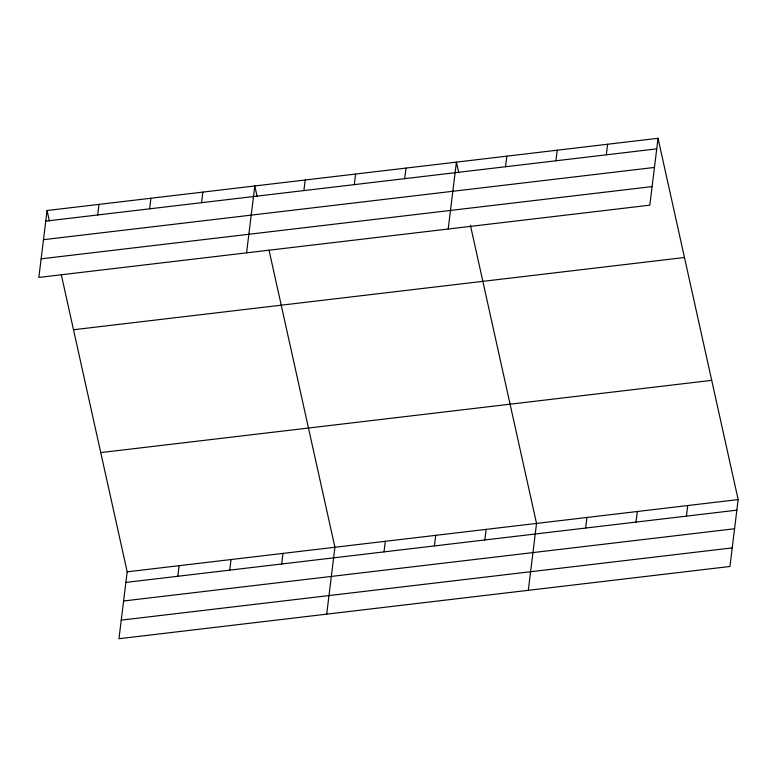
<?xml version="1.0" encoding="UTF-8"?>
<svg xmlns="http://www.w3.org/2000/svg" width="777" height="777" viewBox="0 0 777 777"><rect width="100%" height="100%" fill="white"/><g stroke="black" fill="none" stroke-linecap="round" stroke-linejoin="round"><path stroke-width="1.17" d="M47.067 210.518L38.85 277.418L649.815 205.177L658.032 138.287L47.067 210.518L49.398 221.037M97.698 214.967L99 204.38M149.631 208.819L150.932 198.242M61.325 274.815L127.185 571.823L118.968 638.713L729.933 566.482L738.15 499.582L658.032 138.287M201.564 202.68L202.865 192.104M177.816 576.262L179.118 565.685M246.581 252.855L254.788 185.956L257.129 196.484M229.749 570.124L231.051 559.547M303.894 190.579L305.196 180.002M281.682 563.985L282.983 553.399M354.302 184.625L355.604 174.038M326.699 614.16L334.916 547.261L269.046 250.252M404.71 178.661L406.012 168.085M384.013 551.884L385.314 541.307M448.203 229.011L456.41 162.121L458.741 172.64M434.421 545.93L435.722 535.343M505.516 166.744L506.818 156.158M484.829 539.966L486.13 529.38M555.924 160.781L557.226 150.204M528.321 590.316L536.528 523.426L470.406 225.243M606.322 154.827L607.624 144.24M585.635 528.049L586.936 517.463M636.042 522.086L637.344 511.509M686.45 516.132L687.742 505.545M45.765 221.105L656.73 148.863M43.483 239.685L654.448 167.444M41.132 258.828L652.097 186.597M73.504 329.749L684.469 257.508M100.748 452.593L711.713 380.351M127.185 571.823L738.15 499.582M125.884 582.41L736.849 510.168M123.601 600.99L734.566 528.748M121.251 620.133L732.216 547.892"/></g></svg>
